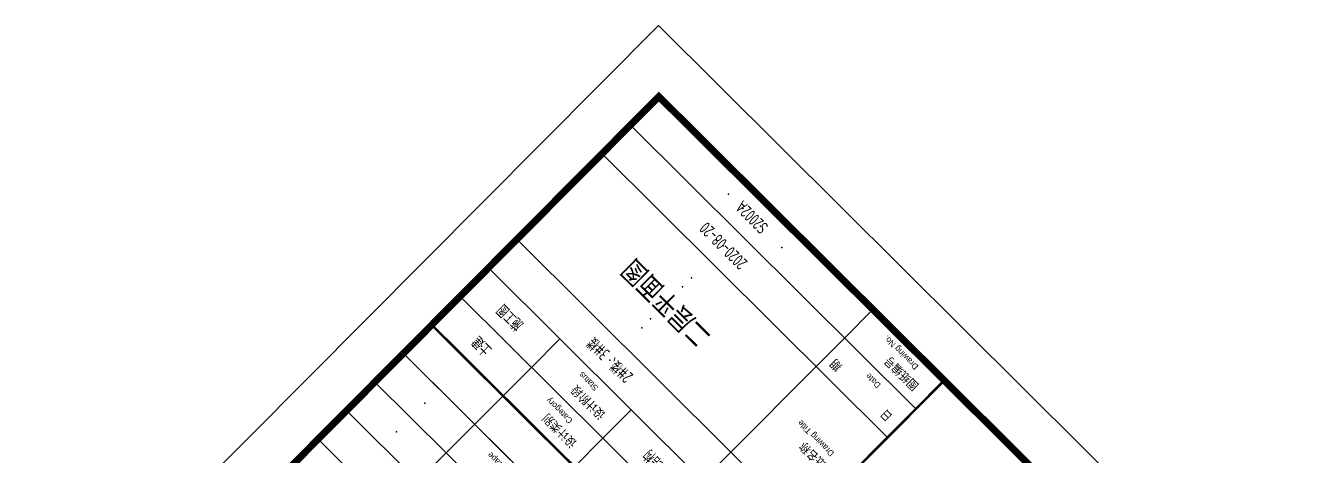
# Model space of a CAD drawing. Extents: x 517450926 to 520131079, y 3499134486 to 3500888201.
# Drawn here: x 518634062 to 518671955, y 3500226979 to 3500239832 of the extents above; entities that cross this region are included whole.
import ezdxf
from ezdxf.enums import TextEntityAlignment as Align

# ---------------------------------------------------------------- set-up
doc = ezdxf.new("R2010")
doc.units = 0
doc.header["$LTSCALE"] = 1000
doc.header["$MEASUREMENT"] = 0
doc.layers.get('0').update_dxf_attribs({"linetype": 'CONTINUOUS'})
doc.layers.add('C-SHET-SHET', color=144, linetype='CONTINUOUS')
doc.layers.add('S_POST_OTHER_TPLT', color=8, linetype='CONTINUOUS', plot=False)
doc.layers.add('内框', color=8, linetype='CONTINUOUS', plot=False)
doc.styles.get("Standard").update_dxf_attribs({"font": 'Tssdeng.shx', "bigfont": 'Tssdchn.shx'})
doc.styles.add('STYLEP4', font='GOTHIC.TTF')
doc.styles.add('TH-STYLE1', font='Tssdeng.shx', dxfattribs={"width": 0.7, "bigfont": 'Tssdchn.shx'})
doc.styles.add('TH-STYLE2', font='', dxfattribs={"width": 0.8})
doc.styles.add('TuKuang', font='Tssdeng.shx', dxfattribs={"width": 1.1, "bigfont": 'Tssdchn.shx'})
doc.styles.add('黑体', font='simhei.ttf')
doc.styles.get('TH-STYLE2').set_extended_font_data('STXihei')

# ---------------------------------------------------------------- blocks, each defined once
blk = doc.blocks.new('THAPE_A1L2_inner')
at = {"layer": '内框'}
blk.add_lwpolyline([(0, 0), (1261, 0), (1261, 594), (0, 594)], close=True, dxfattribs=at)
at = {"layer": '内框', "const_width": 1.4}
blk.add_lwpolyline([(25, 584), (25, 10), (1251, 10), (1251, 584)], close=True, dxfattribs=at)
at = {"layer": '内框', "const_width": 0.5}
blk.add_lwpolyline([(1171, 584), (1171, 10)], dxfattribs=at)
at = {"layer": '内框', "style": '黑体', "width": 0.8}
blk.add_attdef('内框名称', (58.89, 599.29), '', height=8, dxfattribs=at)
blk = doc.blocks.new('SH_THAPE_A1L2')
for p, q in [((1231, 98), (1231, 90)), ((1231, 90), (1231, 74)), ((1231, 74), (1231, 66)), ((1231, 66), (1231, 58)), ((1191, 50), (1191, 58)), ((1191, 50), (1191, 26)), ((1191, 26), (1191, 18)), ((1191, 18), (1191, 10))]:
    blk.add_line(p, q)
for points in [[(0, 0), (1261, 0), (1261, 594), (0, 594)], [(1251, 82), (1171, 82), (1171, 131), (1251, 131)], [(1211, 114), (1211, 106), (1251, 106), (1251, 114)], [(1211, 106), (1211, 98), (1251, 98), (1251, 106)], [(1211, 98), (1211, 90), (1251, 90), (1251, 98)], [(1211, 90), (1211, 82), (1251, 82), (1251, 90)], [(1171, 74), (1171, 66), (1211, 66), (1211, 74)], [(1211, 74), (1211, 66), (1251, 66), (1251, 74)], [(1171, 66), (1171, 58), (1211, 58), (1211, 66)], [(1211, 66), (1211, 58), (1251, 58), (1251, 66)], [(1171, 58), (1171, 50), (1251, 50), (1251, 58)], [(1171, 50), (1171, 26), (1251, 26), (1251, 50)], [(1171, 26), (1171, 18), (1251, 18), (1251, 26)], [(1171, 18), (1171, 10), (1251, 10), (1251, 18)]]:
    blk.add_lwpolyline(points, close=True)
for points, const_width in [([(25, 584), (25, 10), (1251, 10), (1251, 584)], 1.4), ([(1251, 10), (1171, 10), (1171, 74), (1251, 74)], 0.5)]:
    blk.add_lwpolyline(points, close=True, dxfattribs=dict(const_width=const_width))
at = {"const_width": 0.5}
blk.add_lwpolyline([(1171, 584), (1171, 10)], dxfattribs=at)
for p in [(1241, 94), (1241, 86), (1241, 70), (1241, 62), (1221, 54), (1221, 45), (1221, 42.5), (1221, 38), (1221, 33.5), (1221, 31), (1221, 22), (1212.5, 14), (1212.5, 14), (1218.5, 14), (1223.5, 14), (1227.5, 14)]:
    blk.add_point(p)
at = {"style": 'STYLEP4'}
for s, p in [('Landscape', (1221, 84)), ('Category', (1221, 68)), ('Status', (1221, 60)), ('Drawing Title', (1181, 36)), ('Date', (1181, 20)), ('Drawing No.', (1181, 12))]:
    blk.add_text(s, height=1.2, dxfattribs=at).set_placement(p, align=Align.MIDDLE)
at = {"style": 'TuKuang', "width": 1.1}
for s, p in [('设计类别', (1213.98, 69.98)), ('设计阶段', (1213.92, 61.97)), ('图纸名称', (1173.82, 37.97)), ('日         期', (1173.22, 21.99)), ('图纸编号', (1173.84, 13.98))]:
    blk.add_text(s, height=2, dxfattribs=at).set_placement(p)
blk.add_attdef('作废标记', text='', height=400).set_placement((658, 330.5), align=Align.MIDDLE_CENTER)

msp = doc.modelspace()

# ---------------------------------------------------------------- linework, layer by layer
at = {"layer": 'S_POST_OTHER_TPLT'}
msp.add_lwpolyline([(518661213.3468, 3500200292.0095), (518646855.1792, 3500214571.5587), (518661452.0517, 3500229248.7967), (518675810.2193, 3500214969.2475)], close=True, dxfattribs=at)

# ---------------------------------------------------------------- block references
at = {"layer": 'C-SHET-SHET', "xscale": 150, "yscale": 150, "zscale": 150, "rotation": 135.1572922948761}
msp.add_blockref('SH_THAPE_A1L2', (518787053.6051, 3500106450.4975), dxfattribs=at)
at = {"layer": '内框', "xscale": 149.9999999999999, "yscale": 149.9999999999999, "zscale": 149.9999999999999, "rotation": 135.1572922948763}
msp.add_blockref('THAPE_A1L2_inner', (518787053.6051, 3500106450.4975), dxfattribs=at)

# ---------------------------------------------------------------- texts
at = {"layer": 'C-SHET-SHET', "attachment_point": 5, "rotation": 135.15729229}
for s, insert, char_height, style in [('S2002A', (518655711.1141, 3500234112.0914), 375, 'TH-STYLE1'), ('2020-08-20', (518654864.9186, 3500233261.237), 375, 'TH-STYLE1'), ('二层平面图', (518653172.5276, 3500231559.5283), 600, 'TH-STYLE2'), ('施工图', (518648506.8051, 3500231122.4539), 375, 'TH-STYLE1'), ('土建', (518647660.6096, 3500230271.5995), 375, 'TH-STYLE1'), ('2#楼、3#楼', (518651480.1366, 3500229857.8195), 375, 'TH-STYLE1'), ('结构', (518652761.077, 3500226891.4764), 375, 'TH-STYLE1')]:
    msp.add_mtext(s, dxfattribs=dict(at, insert=insert, char_height=char_height, style=style))

doc.saveas('drawing.dxf')
